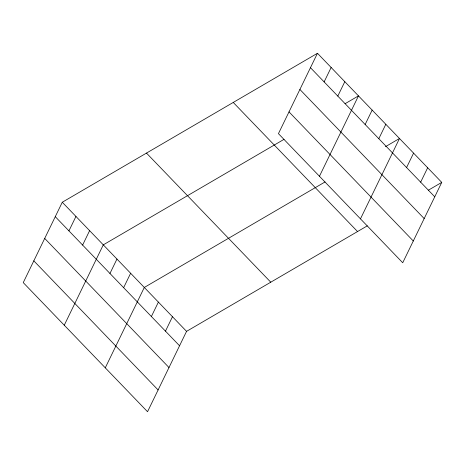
<?xml version="1.0" encoding="UTF-8"?>
<svg xmlns="http://www.w3.org/2000/svg" width="465" height="465" viewBox="0 0 465 465"><rect width="100%" height="100%" fill="white"/><g stroke="black" fill="none" stroke-linecap="round" stroke-linejoin="round"><path stroke-width="0.7" d="M317.461 53.277L278.442 133.647L402.725 262.754L441.75 182.385L317.461 53.277L62.275 202.246L23.25 282.615L147.539 411.723L186.558 331.353L367.303 225.845M68.942 230.867L75.946 216.446M82.619 245.067L89.617 230.652M64.263 325.221L103.288 244.852L284.028 139.343M109.961 273.472L116.959 259.057M123.632 287.672L130.63 273.257M105.276 367.827L144.301 287.457L325.047 181.949M151.387 316.508L158.391 302.093M165.476 331.138L172.474 316.723M324.134 81.898L331.138 67.477M337.805 96.098L344.809 81.683M319.455 176.252L358.48 95.883L345.053 103.718M365.147 124.504L372.151 110.089M378.818 138.704L385.822 124.289M360.468 218.858L399.493 138.489L385.456 146.684M406.579 167.54L413.577 153.125M420.662 182.17L427.666 167.755M428.323 190.226L441.75 182.385M310.463 67.698L434.752 196.805M299.896 89.46L424.179 218.567M289.009 111.879L413.292 240.992M233.25 102.44L357.539 231.547M146.487 153.09L270.775 282.197M62.275 202.246L186.558 331.353M55.271 216.667L179.56 345.774M44.704 238.429L168.993 367.536M33.817 260.848L158.106 389.961"/></g></svg>
